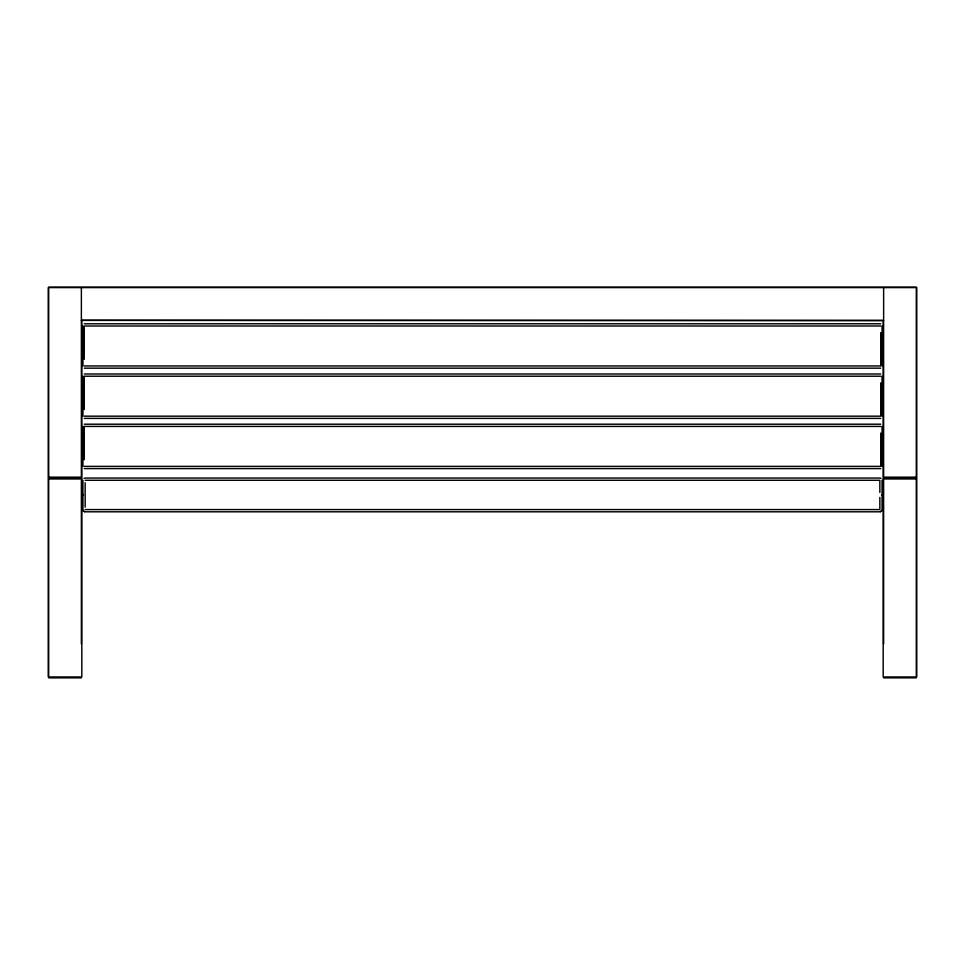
<?xml version="1.0" encoding="UTF-8"?>
<svg xmlns="http://www.w3.org/2000/svg" width="965" height="965" viewBox="0 0 965 965"><rect width="100%" height="100%" fill="white"/><g stroke="black" fill="none" stroke-linecap="round" stroke-linejoin="round"><path stroke-width="1.45" d="M881.901 510.437L880.43 511.727M881.781 510.69L880.707 511.631M84.039 478.363L84.293 478.23M48.696 287.148L916.304 287.148M81.374 320.271L883.626 320.271M81.518 320.416L883.18 320.718L883.18 676.96M84.257 323.782L880.743 323.782M880.743 326.001L84.257 326.001L84.257 359.294M84.257 365.952L880.743 365.952L880.743 332.66M84.257 368.172L880.743 368.172M84.257 373.998L880.743 373.998M880.743 376.217L84.257 376.217L84.257 409.51M84.257 416.168L880.743 416.168L880.743 382.876M84.257 418.388L880.743 418.388M84.257 424.202L880.743 424.202M880.743 426.421L84.257 426.421L84.257 459.726M84.257 466.385L880.743 466.385L880.743 433.08M84.257 468.604L880.743 468.604M48.696 477.168L81.374 477.168L81.374 287.594M916.304 477.168L883.626 477.168L883.626 287.594M48.696 478.061L81.374 478.061M85.149 478.061L879.851 478.061M883.626 478.061L916.304 478.061M48.696 478.954L81.374 478.954L81.374 643.957M916.304 478.954L883.626 478.954L883.626 643.957M85.149 480.281L879.851 480.281L879.851 492.488M82.93 494.936L83.569 494.936M881.431 494.936L882.07 494.936M85.149 509.58L879.851 509.58L879.851 497.373M85.149 511.8L879.851 511.8M81.374 676.96L48.696 676.96L48.696 287.594L916.304 287.594L916.304 676.96L883.626 676.96M48.696 677.852L81.374 677.852M883.626 677.852L916.304 677.852M880.707 478.23L880.961 478.363M83.219 510.69L84.57 511.727M84.293 511.631L83.099 510.437M916.75 287.594L916.75 676.96M882.07 326.001L882.07 365.952M882.07 376.217L882.07 416.168M882.07 426.421L882.07 466.385M882.07 480.281L882.07 509.58M85.149 482.717L85.149 507.144M82.93 326.001L82.93 365.952M82.93 376.217L82.93 416.168M82.93 426.421L82.93 466.385M82.93 480.281L82.93 509.58M81.82 320.718L81.82 676.96M48.25 287.594L48.25 676.96"/></g></svg>
